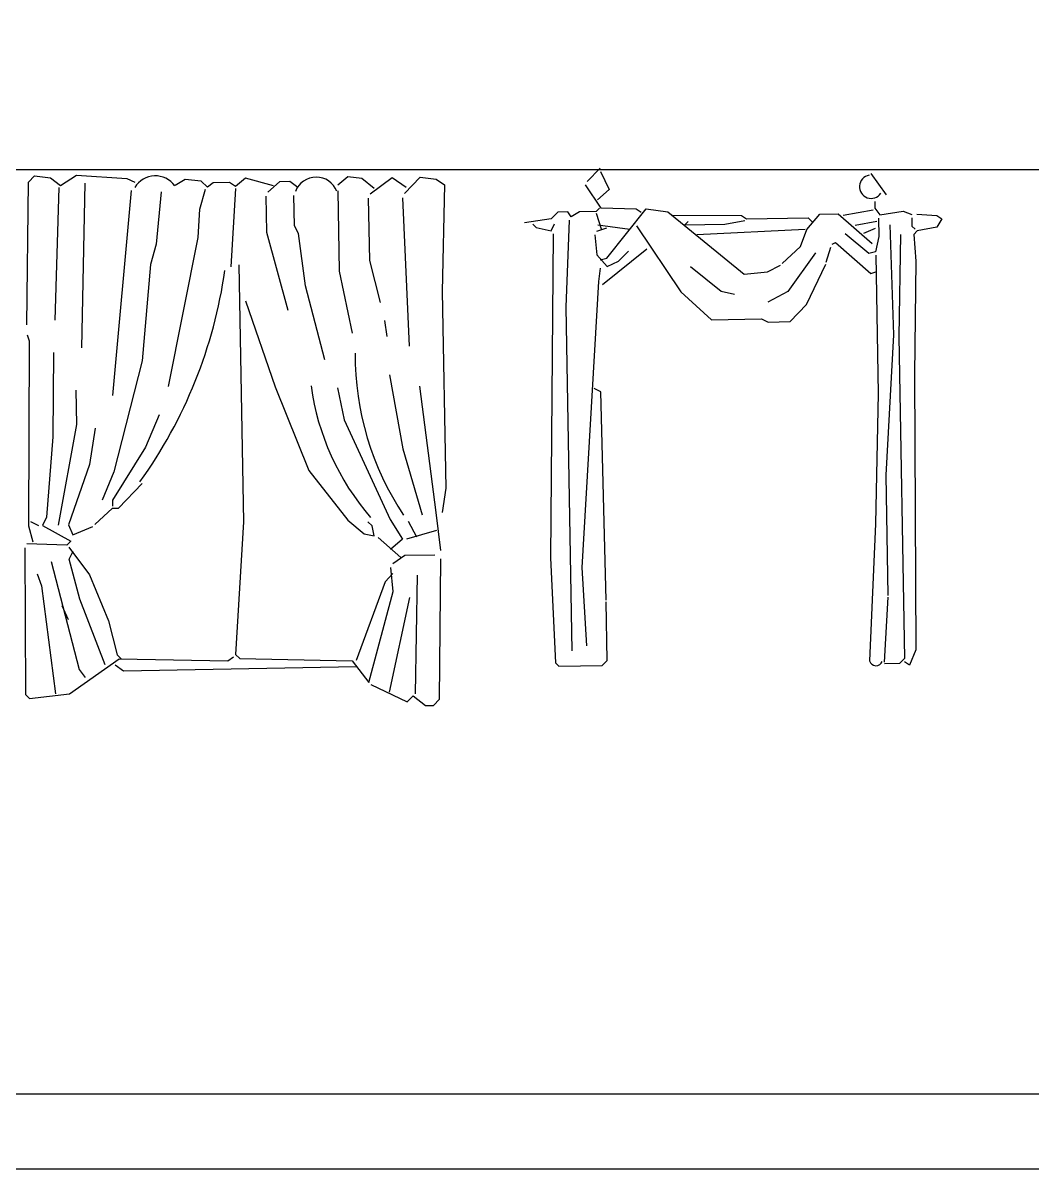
# Model space of a CAD drawing. Header units: inches. Extents: x 8.9 to 51.4, y 16 to 40.8.
# Drawn here: x 18.987 to 23.353, y 15.992 to 20.952 of the extents above; entities that cross this region are included whole.
import ezdxf

# ---------------------------------------------------------------- set-up
doc = ezdxf.new("R2010")
doc.units = ezdxf.units.IN
doc.header["$MEASUREMENT"] = 0
for name, color, linetype in [('02', 2, 'Continuous'), ('4', 4, 'Continuous'), ('kadrbm', 4, 'Continuous')]:
    doc.layers.add(name, color=color, linetype=linetype)

# ---------------------------------------------------------------- blocks, each defined once
blk = doc.blocks.new('kadrbm')
at = {"layer": 'kadrbm', "color": 4}
blk.add_lwpolyline([(0, 0), (0, 24.7972), (21, 24.7972), (21, 0), (0, 0)], close=True, dxfattribs=at)
blk.add_lwpolyline([(20.6631, 0.3257), (20.6631, 24.4603), (0.3369, 24.4603), (0.3369, 0.3257), (20.6631, 0.3257)], dxfattribs=at)

msp = doc.modelspace()

# ---------------------------------------------------------------- linework, layer by layer
at = {"layer": '02'}
for p, q in [((19.0105, 20.2632), (19.0361, 20.2897)), ((19.0361, 20.2897), (19.1058, 20.2823)), ((19.1499, 20.2482), (19.2187, 20.2929)), ((19.2187, 20.2929), (19.4363, 20.2793)), ((20.3497, 20.2518), (20.3925, 20.2873)), ((20.3925, 20.2873), (20.4535, 20.2797)), ((21.4849, 20.3241), (21.4282, 20.2654)), ((21.4852, 20.3097), (21.5227, 20.2309)), ((22.6556, 20.3012), (22.7223, 20.2085)), ((19.0039, 19.6458), (19.0105, 20.2632)), ((19.1058, 20.2823), (19.1499, 20.2482)), ((19.1414, 20.2394), (19.1253, 19.6653)), ((19.254, 20.2588), (19.2404, 19.5456)), ((19.4363, 20.2793), (19.4713, 20.2625)), ((19.6885, 20.275), (19.6455, 20.2482)), ((19.7582, 20.2676), (19.6885, 20.275)), ((19.7847, 20.2419), (19.7582, 20.2676)), ((19.8105, 20.2598), (19.7847, 20.2419)), ((19.88, 20.261), (19.8105, 20.2598)), ((19.9064, 20.2441), (19.88, 20.261)), ((19.9492, 20.2796), (19.9064, 20.2441)), ((20.0715, 20.2469), (19.9492, 20.2796)), ((20.0973, 20.2648), (20.0459, 20.2204)), ((20.1408, 20.2655), (20.0973, 20.2648)), ((20.176, 20.2401), (20.1408, 20.2655)), ((20.4535, 20.2797), (20.5064, 20.2371)), ((20.5839, 20.282), (20.4895, 20.2108)), ((20.6455, 20.2396), (20.5839, 20.282)), ((20.6372, 20.2133), (20.7056, 20.2841)), ((20.7056, 20.2841), (20.7752, 20.2766)), ((20.7752, 20.2766), (20.8105, 20.2511)), ((20.8105, 20.2511), (20.8011, 19.7902)), ((21.488, 20.1508), (21.4212, 20.2508)), ((19.4546, 20.2275), (19.3744, 19.3393)), ((19.5851, 20.2211), (19.563, 19.9946)), ((19.7516, 20.1457), (19.7762, 20.2331)), ((19.9065, 20.2354), (19.8864, 19.8959)), ((20.0375, 20.2029), (20.0402, 20.0464)), ((20.1615, 20.0746), (20.1592, 20.205)), ((20.3562, 19.8781), (20.3501, 20.2257)), ((20.4811, 20.1932), (20.4858, 19.9238)), ((20.6289, 20.1958), (20.6575, 19.5529)), ((21.5227, 20.2309), (21.4729, 20.1867)), ((19.745, 20.0239), (19.7516, 20.1457)), ((21.4807, 20.1507), (21.4666, 20.136)), ((21.6398, 20.1462), (21.488, 20.1508)), ((21.5134, 19.9345), (21.6831, 20.147)), ((21.6617, 20.1322), (21.6398, 20.1462)), ((21.6831, 20.147), (21.7772, 20.1342)), ((22.6656, 20.1425), (22.536, 20.1185)), ((22.6722, 20.1787), (22.6727, 20.1498)), ((22.6727, 20.1498), (22.6949, 20.1213)), ((22.6949, 20.1213), (22.7958, 20.1375)), ((22.7958, 20.1375), (22.8321, 20.1237)), ((21.2721, 20.1037), (21.1568, 20.0872)), ((21.3004, 20.1331), (21.2721, 20.1037)), ((21.3438, 20.1339), (21.3004, 20.1331)), ((21.3365, 19.7219), (21.3516, 20.0979)), ((21.3586, 20.1124), (21.3438, 20.1339)), ((21.3943, 20.1347), (21.3586, 20.1124)), ((21.4666, 20.136), (21.3943, 20.1347)), ((21.4667, 20.1288), (21.4896, 20.0569)), ((21.7772, 20.1342), (22.107, 19.8654)), ((21.7991, 20.1201), (22.0954, 20.1181)), ((21.8646, 20.0924), (21.8504, 20.0777)), ((22.0238, 20.0807), (22.1102, 20.0967)), ((22.0954, 20.1181), (22.1173, 20.104)), ((22.1173, 20.104), (22.3845, 20.1087)), ((22.3782, 20.058), (22.4348, 20.124)), ((22.3845, 20.1087), (22.4065, 20.0874)), ((22.4348, 20.124), (22.5142, 20.1254)), ((22.5142, 20.1254), (22.6609, 19.9979)), ((22.681, 20.0922), (22.5873, 20.0761)), ((22.6879, 20.1067), (22.6893, 20.0273)), ((22.8324, 20.1093), (22.833, 20.0732)), ((22.8538, 20.1241), (22.9406, 20.1184)), ((22.9406, 20.1184), (22.9625, 20.1043)), ((22.9625, 20.1043), (22.9415, 20.0678)), ((20.0402, 20.0464), (20.1331, 19.709)), ((20.1795, 20.0402), (20.1615, 20.0746)), ((20.2095, 19.8146), (20.1795, 20.0402)), ((21.193, 20.0806), (21.2077, 20.0665)), ((21.2077, 20.0665), (21.2729, 20.0531)), ((21.2804, 20.0388), (21.2688, 18.6371)), ((21.2729, 20.0531), (21.2869, 20.0823)), ((21.5111, 20.0645), (21.4681, 20.0493)), ((21.4748, 20.0783), (21.6124, 20.0591)), ((21.641, 20.074), (21.8338, 19.7884)), ((21.8504, 20.0777), (22.0238, 20.0807)), ((22.3709, 20.0579), (21.9018, 20.0352)), ((22.3505, 19.9853), (22.3782, 20.058)), ((22.6473, 19.9543), (22.5446, 20.0392)), ((22.6743, 20.0632), (22.6241, 20.0406)), ((22.7545, 19.6022), (22.739, 20.0787)), ((22.833, 20.0732), (22.8477, 20.059)), ((22.8551, 20.0519), (22.8409, 20.0372)), ((22.9415, 20.0678), (22.8551, 20.0519)), ((19.563, 19.9946), (19.5384, 19.9073)), ((19.6172, 19.3783), (19.745, 20.0239)), ((21.4611, 20.0348), (21.4698, 19.9482)), ((22.4876, 19.9949), (22.5019, 20.0024)), ((22.5019, 20.0024), (22.656, 19.8678)), ((22.6893, 20.0273), (22.676, 19.9621)), ((22.7831, 20.0362), (22.7763, 19.5954)), ((22.8409, 20.0372), (22.8501, 19.9217)), ((21.4698, 19.9482), (21.514, 19.8984)), ((21.6861, 19.9737), (21.4938, 19.8186)), ((21.5642, 19.921), (21.6068, 19.9651)), ((22.2723, 19.9117), (22.3505, 19.9853)), ((22.416, 19.9575), (22.2962, 19.7893)), ((22.4806, 19.9803), (22.4601, 19.9149)), ((22.676, 19.9621), (22.6473, 19.9543)), ((22.6763, 19.9476), (22.6867, 19.3482)), ((19.5384, 19.9073), (19.5022, 19.4893)), ((19.921, 19.9052), (19.9404, 18.7927)), ((20.4858, 19.9238), (20.5324, 19.742)), ((21.4791, 19.8328), (21.4853, 19.8907)), ((21.4847, 19.9268), (21.5134, 19.9345)), ((21.514, 19.8984), (21.5642, 19.921)), ((21.8753, 19.8975), (22.0072, 19.7914)), ((22.208, 19.8744), (22.2652, 19.9043)), ((22.3766, 19.7329), (22.4602, 19.9077)), ((22.8501, 19.9217), (22.8442, 19.4304)), ((20.413, 19.6095), (20.3562, 19.8781)), ((22.107, 19.8654), (22.208, 19.8744)), ((22.656, 19.8678), (22.6775, 19.8754)), ((20.2933, 19.4944), (20.2095, 19.8146)), ((20.8011, 19.7902), (20.816, 18.9384)), ((21.4067, 18.5962), (21.4791, 19.8328)), ((22.0072, 19.7914), (22.0652, 19.778)), ((19.9498, 19.7492), (20.078, 19.3776)), ((21.8338, 19.7884), (21.966, 19.6679)), ((22.2962, 19.7893), (22.2102, 19.7444)), ((21.3625, 18.2342), (21.3365, 19.7219)), ((22.3056, 19.6594), (22.3766, 19.7329)), ((20.5512, 19.6641), (20.5611, 19.5947)), ((21.966, 19.6679), (22.1826, 19.6717)), ((22.1826, 19.6717), (22.2118, 19.6578)), ((22.2118, 19.6578), (22.3056, 19.6594)), ((19.0047, 19.6023), (19.0138, 19.5764)), ((22.7218, 18.9948), (22.7545, 19.6022)), ((22.7763, 19.5954), (22.8007, 18.2015)), ((19.0138, 19.5764), (19.0104, 18.7765)), ((19.119, 19.5261), (19.1167, 19.1609)), ((19.5022, 19.4893), (19.3802, 19.009)), ((20.5727, 19.4297), (20.6304, 19.109)), ((22.8442, 19.4304), (22.8506, 18.2385)), ((19.2201, 19.2148), (19.2175, 19.3626)), ((20.078, 19.3776), (20.2234, 19.015)), ((20.3476, 19.3736), (20.3761, 19.235)), ((20.7744, 18.8333), (20.704, 19.3799)), ((21.4874, 19.3562), (21.4582, 19.3701)), ((21.5104, 18.4535), (21.4874, 19.3562)), ((22.6867, 19.3482), (22.6749, 18.7845)), ((19.5759, 19.2558), (19.5174, 19.1157)), ((19.1408, 18.7787), (19.2201, 19.2148)), ((19.2986, 19.1988), (19.2753, 19.0419)), ((20.3761, 19.235), (20.5749, 18.8038)), ((19.1167, 19.1609), (19.088, 18.8126)), ((19.5174, 19.1157), (19.3736, 18.8871)), ((20.6304, 19.109), (20.7137, 18.8236)), ((19.2753, 19.0419), (19.1842, 18.7795)), ((19.3802, 19.009), (19.3302, 18.8864)), ((20.2234, 19.015), (20.3924, 18.8006)), ((19.4003, 18.8528), (19.5028, 18.9589)), ((22.7309, 18.4748), (22.7218, 18.9948)), ((20.816, 18.9384), (20.8004, 18.8338)), ((19.2972, 18.7815), (19.3742, 18.8524)), ((19.3736, 18.8871), (19.3741, 18.8611)), ((19.3742, 18.8524), (19.4003, 18.8528)), ((19.088, 18.8126), (19.0712, 18.7775)), ((20.3924, 18.8006), (20.463, 18.741)), ((20.5749, 18.8038), (20.6286, 18.7178)), ((20.7946, 18.6685), (20.7744, 18.8333)), ((19.0104, 18.7765), (19.029, 18.7072)), ((19.0188, 18.794), (19.0539, 18.7772)), ((19.0712, 18.7775), (19.1941, 18.7101)), ((19.1842, 18.7795), (19.2024, 18.7363)), ((19.2024, 18.7363), (19.2887, 18.7726)), ((19.9404, 18.7927), (19.907, 18.2183)), ((20.4971, 18.7763), (20.4794, 18.7934)), ((20.5066, 18.733), (20.4971, 18.7763)), ((20.7757, 18.7551), (20.646, 18.7181)), ((20.6533, 18.7964), (20.6893, 18.7275)), ((22.6749, 18.7845), (22.6491, 18.1917)), ((19.1941, 18.7101), (19.1771, 18.6924)), ((20.463, 18.741), (20.5066, 18.733)), ((20.5241, 18.7246), (20.6212, 18.6394)), ((20.6286, 18.7178), (20.5772, 18.6734)), ((18.9947, 18.6806), (18.9971, 18.0459)), ((19.1771, 18.6924), (19.0031, 18.6981)), ((19.1859, 18.6839), (19.2749, 18.5637)), ((19.1868, 18.6317), (19.2036, 18.6668)), ((20.6385, 18.6484), (20.7689, 18.6507)), ((19.1087, 18.6217), (19.2299, 18.1543)), ((19.2333, 18.4587), (19.1868, 18.6317)), ((20.5869, 18.6127), (20.6385, 18.6484)), ((20.7885, 18.025), (20.7952, 18.6337)), ((21.2688, 18.6371), (21.2912, 18.1824)), ((19.0488, 18.5685), (19.0671, 18.5166)), ((19.2749, 18.5637), (19.3567, 18.3652)), ((20.5877, 18.5692), (20.5535, 18.5339)), ((20.5891, 18.491), (20.5785, 18.5952)), ((20.6921, 18.5624), (20.6837, 18.0493)), ((21.4271, 18.257), (21.4067, 18.5962)), ((19.0671, 18.5166), (19.1274, 18.0482)), ((20.5535, 18.5339), (20.4291, 18.1926)), ((19.3426, 18.1737), (19.2333, 18.4587)), ((20.4829, 18.0979), (20.5891, 18.491)), ((20.659, 18.4662), (20.5706, 18.056)), ((22.7142, 18.1856), (22.731, 18.4676)), ((19.1555, 18.4312), (19.1827, 18.3708)), ((21.5149, 18.1935), (21.5105, 18.4463)), ((19.3567, 18.3652), (19.394, 18.218)), ((19.394, 18.218), (19.4117, 18.2009)), ((19.8727, 18.1916), (19.8984, 18.2094)), ((19.907, 18.2183), (19.9246, 18.2012)), ((22.8506, 18.2385), (22.8228, 18.173)), ((19.1883, 18.0492), (19.403, 18.2008)), ((19.2299, 18.1543), (19.2566, 18.12)), ((19.3861, 18.1744), (19.4213, 18.1489)), ((19.403, 18.2008), (19.8727, 18.1916)), ((19.4213, 18.1489), (20.4295, 18.1665)), ((19.9246, 18.2012), (20.4117, 18.1923)), ((20.4117, 18.1923), (20.4829, 18.0979)), ((21.2912, 18.1824), (21.3058, 18.1682)), ((21.3058, 18.1682), (21.4936, 18.1715)), ((21.4936, 18.1715), (21.5149, 18.1935)), ((22.7794, 18.1795), (22.7144, 18.1784)), ((22.8007, 18.2015), (22.7794, 18.1795)), ((22.8228, 18.173), (22.8009, 18.1871)), ((20.4917, 18.0894), (20.6495, 18.0139)), ((18.9971, 18.0459), (19.0148, 18.0288)), ((19.0148, 18.0288), (19.1883, 18.0492)), ((20.6495, 18.0139), (20.6752, 18.0404)), ((20.6752, 18.0404), (20.7281, 17.9979)), ((20.7628, 17.9985), (20.7885, 18.025)), ((20.7281, 17.9979), (20.7628, 17.9985))]:
    msp.add_line(p, q, dxfattribs=at)
for centre, radius, start, end in [((19.5596, 20.1858), 0.1043, 35.992, 148.5288), ((22.6567, 20.2435), 0.0506, 100.4623, 325.4623), ((20.2551, 20.1893), 0.0956, 20.9831, 159.1986), ((17.8123, 20.1727), 2.0689, 324.3216, 351.8909), ((21.684, 19.5187), 1.2605, 179.8147, 213.5926), ((21.3186, 19.5297), 1.0953, 187.789, 220.9204), ((22.6779, 18.1994), 0.0289, 195.0362, 339.1986)]:
    msp.add_arc(centre, radius, start, end, dxfattribs=at)
at = {"layer": '4'}
for p, q in [((9.1976, 20.3179), (29.5238, 20.3179)), ((9.1976, 16.3179), (29.5238, 16.3179))]:
    msp.add_line(p, q, dxfattribs=at)

# ---------------------------------------------------------------- block references
at = {"layer": 'kadrbm'}
msp.add_blockref('kadrbm', (8.8607, 15.9922), dxfattribs=at)

doc.saveas('drawing.dxf')
